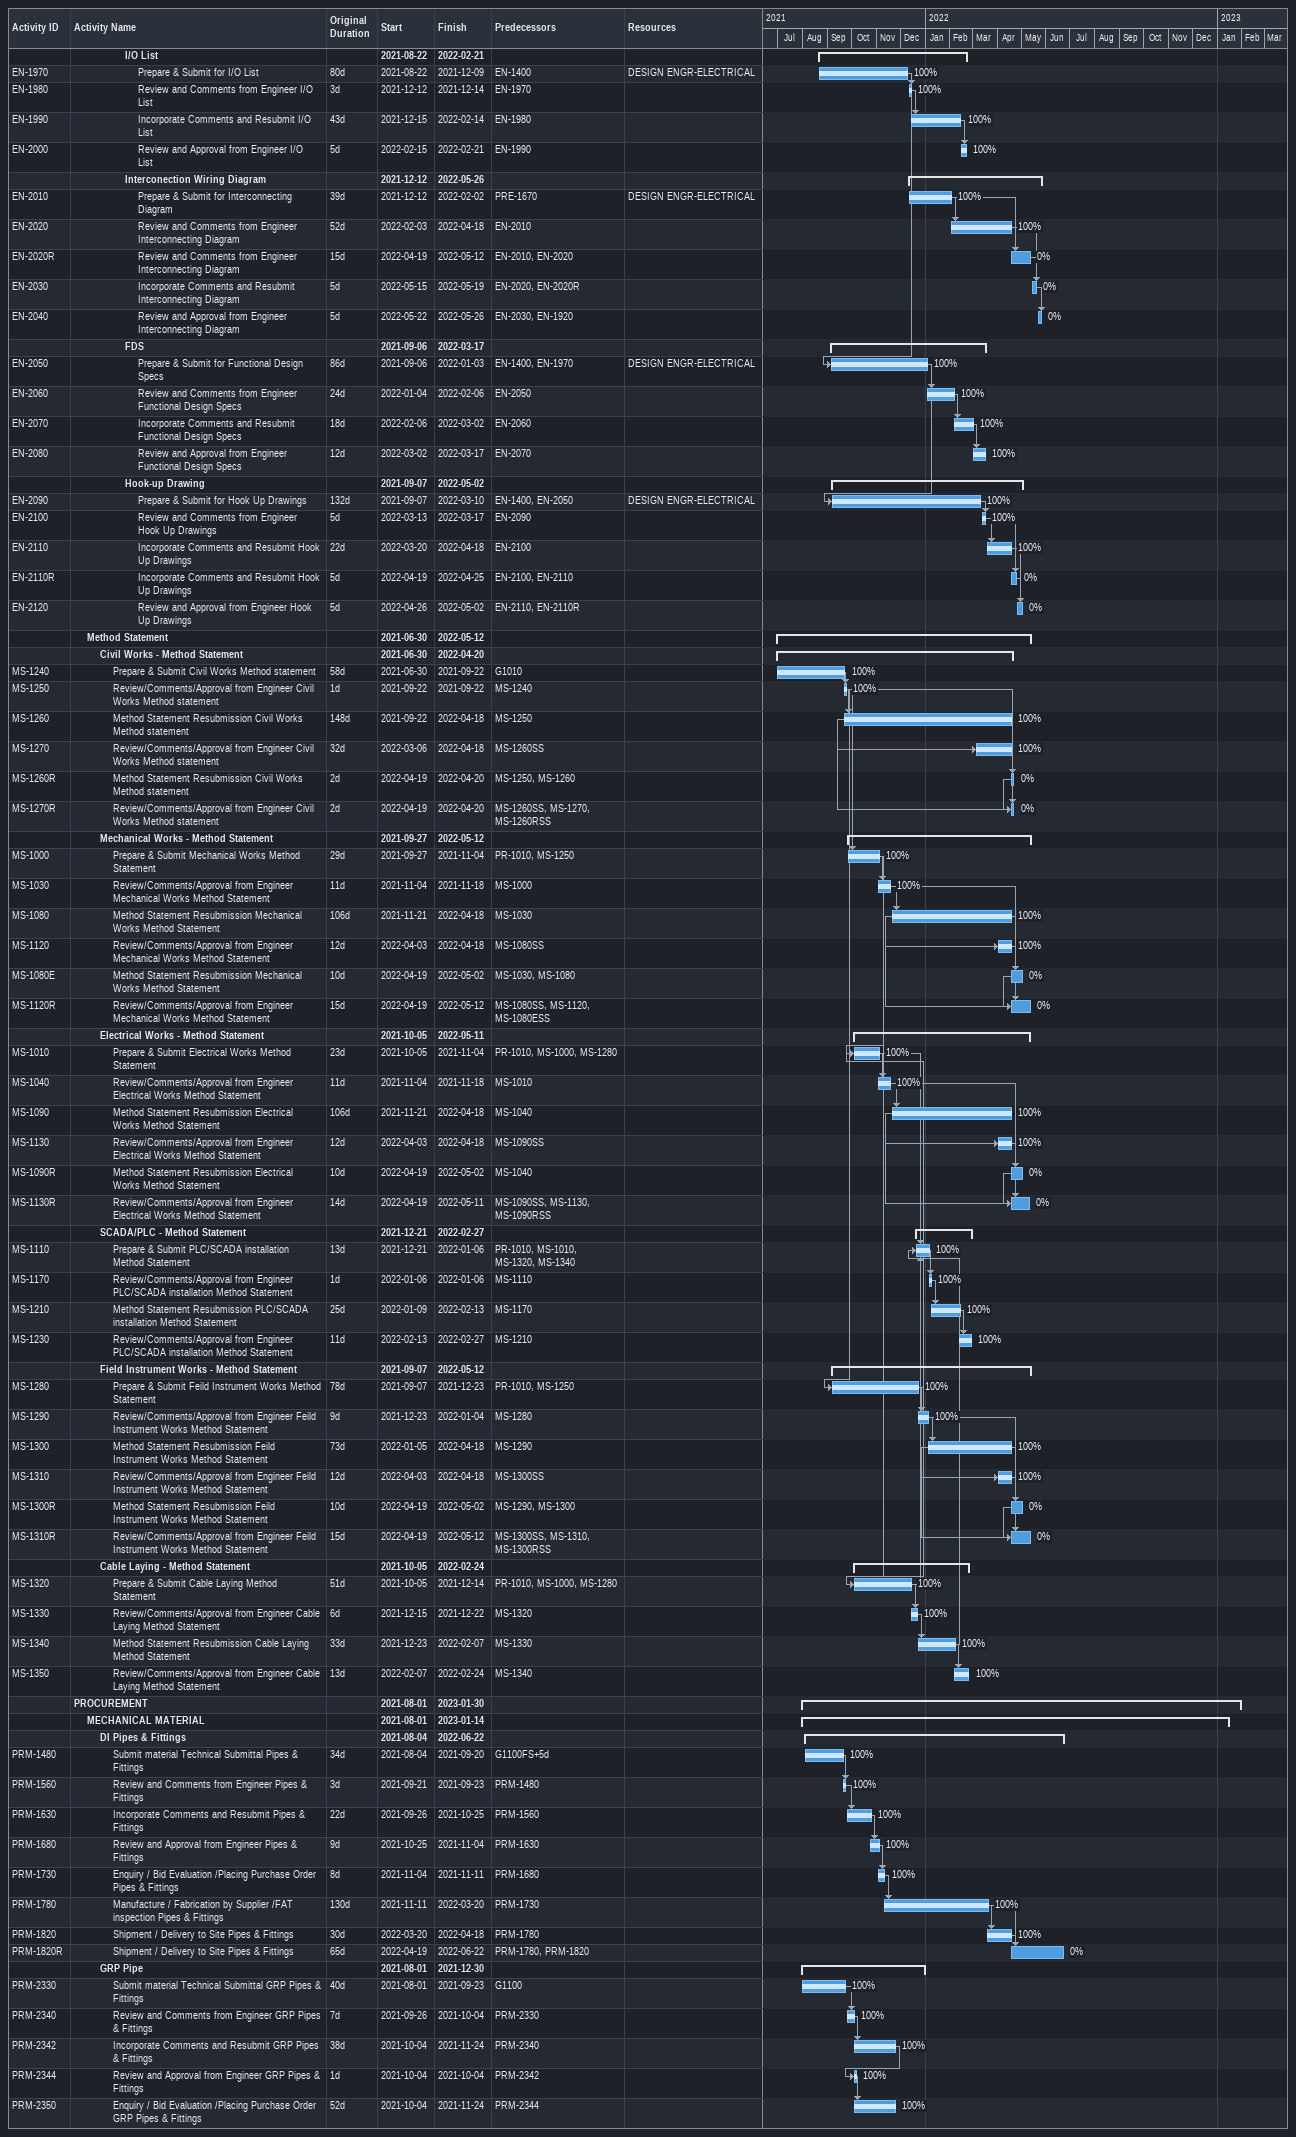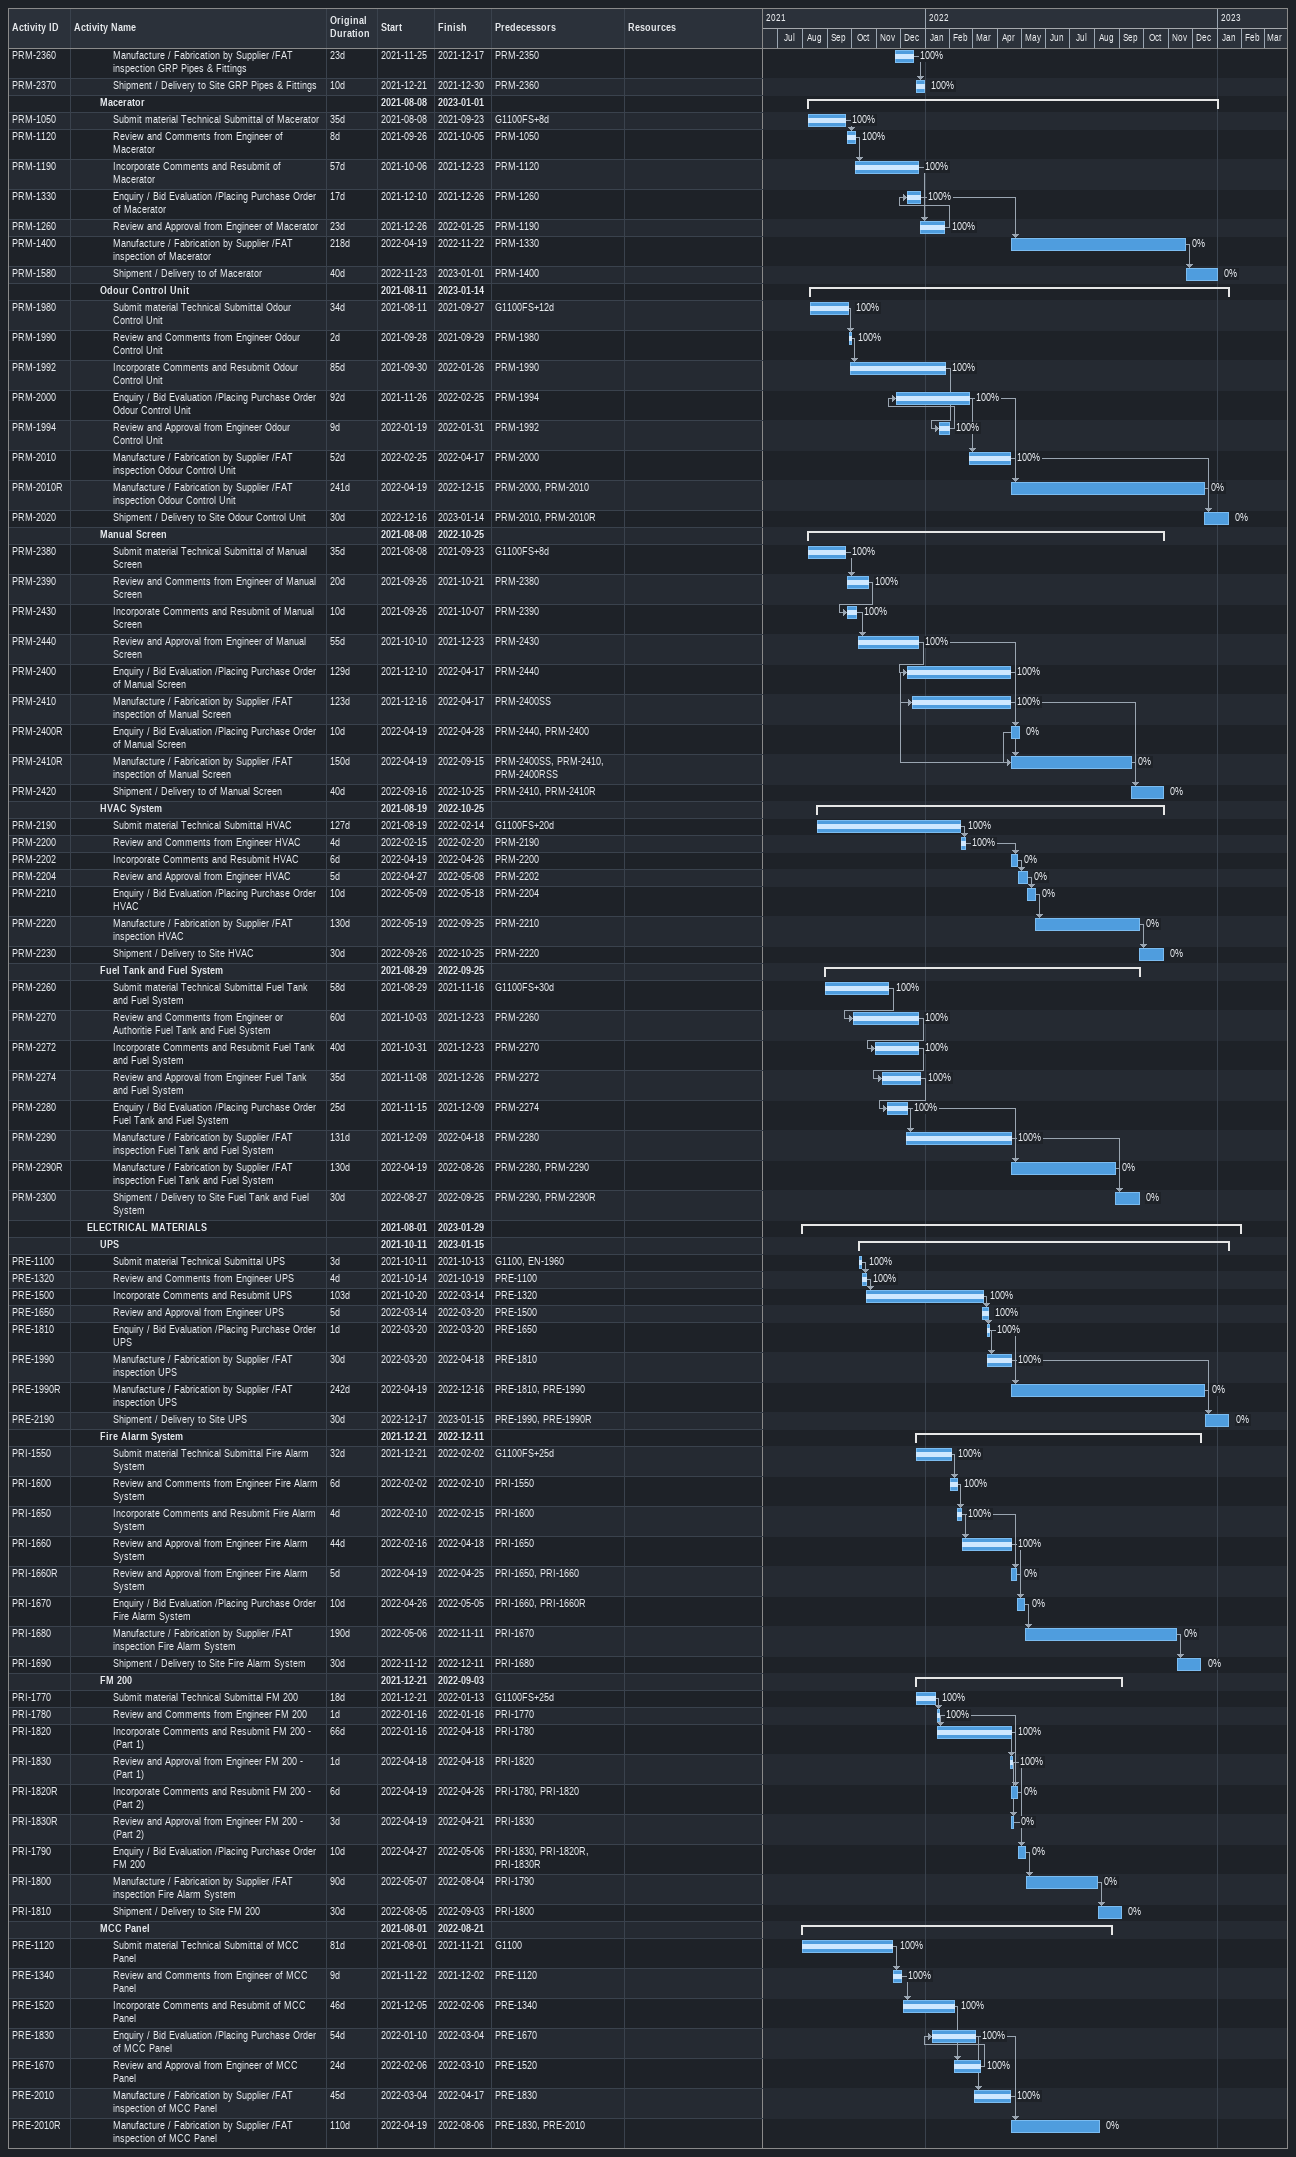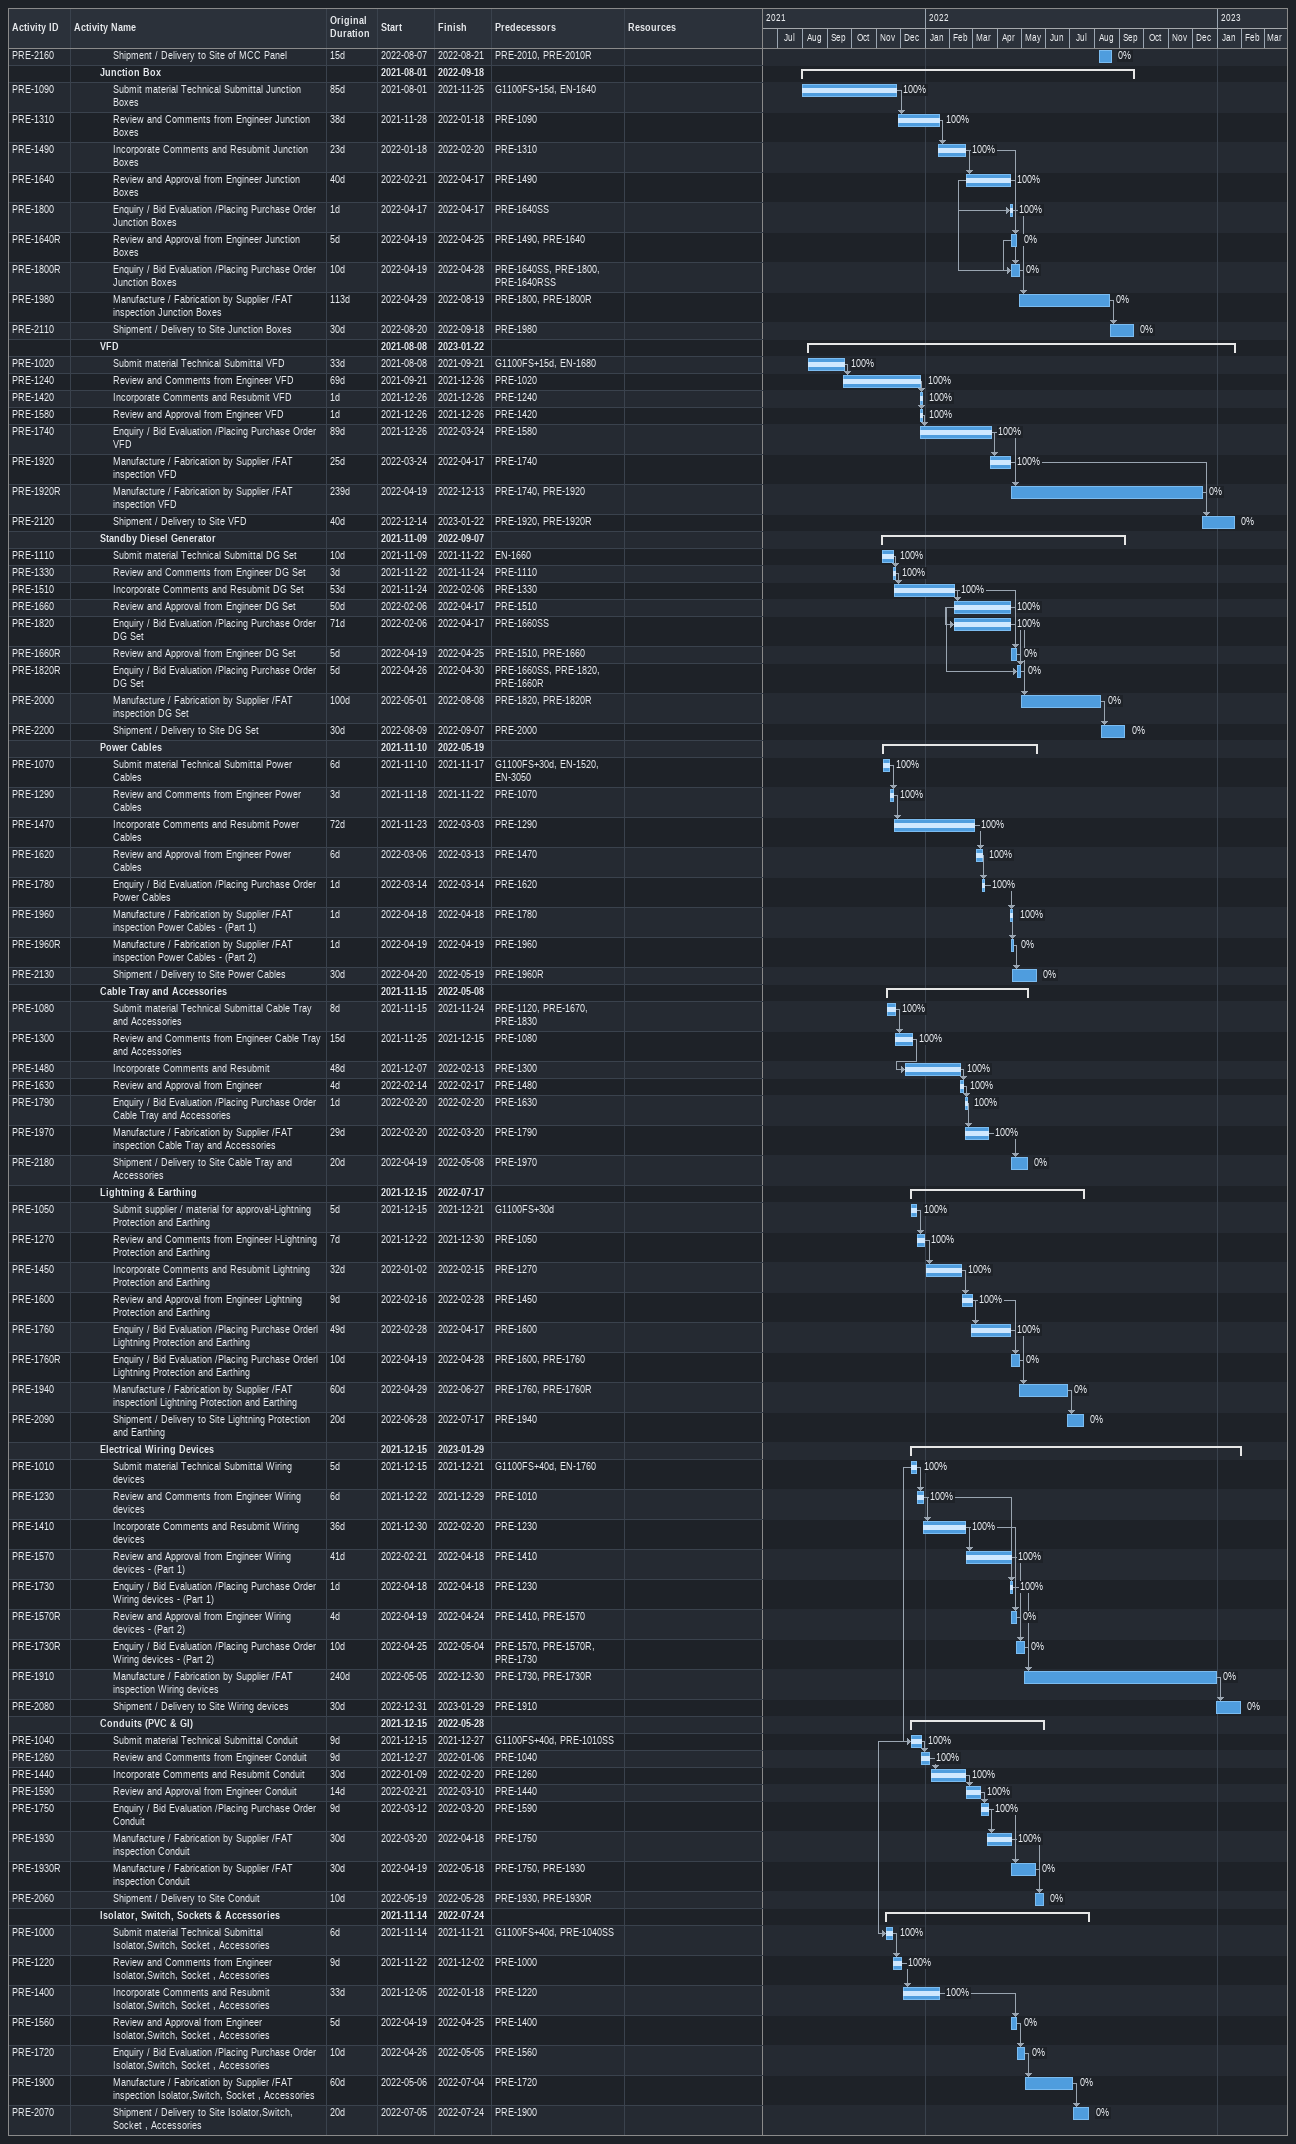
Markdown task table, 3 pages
| ID | Level | Task | Original duration | Start | Finish | Predecessors | Resources | % complete |
|---|---|---|---|---|---|---|---|---|
|  | 5 | **I/O List** |  | 2021-08-22 | 2022-02-21 |  |  |  |
| EN-1970 | 6 | Prepare & Submit for I/O List | 80d | 2021-08-22 | 2021-12-09 | EN-1400 | DESIGN ENGR-ELECTRICAL | 100 |
| EN-1980 | 6 | Review and Comments from Engineer I/O List | 3d | 2021-12-12 | 2021-12-14 | EN-1970 |  | 100 |
| EN-1990 | 6 | Incorporate Comments and Resubmit I/O List | 43d | 2021-12-15 | 2022-02-14 | EN-1980 |  | 100 |
| EN-2000 | 6 | Review and Approval from Engineer I/O List | 5d | 2022-02-15 | 2022-02-21 | EN-1990 |  | 100 |
|  | 5 | **Interconection Wiring Diagram** |  | 2021-12-12 | 2022-05-26 |  |  |  |
| EN-2010 | 6 | Prepare & Submit for Interconnecting Diagram | 39d | 2021-12-12 | 2022-02-02 | PRE-1670 | DESIGN ENGR-ELECTRICAL | 100 |
| EN-2020 | 6 | Review and Comments from Engineer Interconnecting Diagram | 52d | 2022-02-03 | 2022-04-18 | EN-2010 |  | 100 |
| EN-2020R | 6 | Review and Comments from Engineer Interconnecting Diagram | 15d | 2022-04-19 | 2022-05-12 | EN-2010, EN-2020 |  | 0 |
| EN-2030 | 6 | Incorporate Comments and Resubmit Interconnecting Diagram | 5d | 2022-05-15 | 2022-05-19 | EN-2020, EN-2020R |  | 0 |
| EN-2040 | 6 | Review and Approval from Engineer Interconnecting Diagram | 5d | 2022-05-22 | 2022-05-26 | EN-2030, EN-1920 |  | 0 |
|  | 5 | **FDS** |  | 2021-09-06 | 2022-03-17 |  |  |  |
| EN-2050 | 6 | Prepare & Submit for Functional Design Specs | 86d | 2021-09-06 | 2022-01-03 | EN-1400, EN-1970 | DESIGN ENGR-ELECTRICAL | 100 |
| EN-2060 | 6 | Review and Comments from Engineer Functional Design Specs | 24d | 2022-01-04 | 2022-02-06 | EN-2050 |  | 100 |
| EN-2070 | 6 | Incorporate Comments and Resubmit Functional Design Specs | 18d | 2022-02-06 | 2022-03-02 | EN-2060 |  | 100 |
| EN-2080 | 6 | Review and Approval from Engineer Functional Design Specs | 12d | 2022-03-02 | 2022-03-17 | EN-2070 |  | 100 |
|  | 5 | **Hook-up Drawing** |  | 2021-09-07 | 2022-05-02 |  |  |  |
| EN-2090 | 6 | Prepare & Submit for Hook Up Drawings | 132d | 2021-09-07 | 2022-03-10 | EN-1400, EN-2050 | DESIGN ENGR-ELECTRICAL | 100 |
| EN-2100 | 6 | Review and Comments from Engineer Hook Up Drawings | 5d | 2022-03-13 | 2022-03-17 | EN-2090 |  | 100 |
| EN-2110 | 6 | Incorporate Comments and Resubmit Hook Up Drawings | 22d | 2022-03-20 | 2022-04-18 | EN-2100 |  | 100 |
| EN-2110R | 6 | Incorporate Comments and Resubmit Hook Up Drawings | 5d | 2022-04-19 | 2022-04-25 | EN-2100, EN-2110 |  | 0 |
| EN-2120 | 6 | Review and Approval from Engineer Hook Up Drawings | 5d | 2022-04-26 | 2022-05-02 | EN-2110, EN-2110R |  | 0 |
|  | 2 | **Method Statement** |  | 2021-06-30 | 2022-05-12 |  |  |  |
|  | 3 | **Civil Works - Method Statement** |  | 2021-06-30 | 2022-04-20 |  |  |  |
| MS-1240 | 4 | Prepare & Submit Civil Works Method statement | 58d | 2021-06-30 | 2021-09-22 | G1010 |  | 100 |
| MS-1250 | 4 | Review/Comments/Approval from Engineer Civil Works Method statement | 1d | 2021-09-22 | 2021-09-22 | MS-1240 |  | 100 |
| MS-1260 | 4 | Method Statement Resubmission Civil Works Method statement | 148d | 2021-09-22 | 2022-04-18 | MS-1250 |  | 100 |
| MS-1270 | 4 | Review/Comments/Approval from Engineer Civil Works Method statement | 32d | 2022-03-06 | 2022-04-18 | MS-1260SS |  | 100 |
| MS-1260R | 4 | Method Statement Resubmission Civil Works Method statement | 2d | 2022-04-19 | 2022-04-20 | MS-1250, MS-1260 |  | 0 |
| MS-1270R | 4 | Review/Comments/Approval from Engineer Civil Works Method statement | 2d | 2022-04-19 | 2022-04-20 | MS-1260SS, MS-1270, MS-1260RSS |  | 0 |
|  | 3 | **Mechanical Works - Method Statement** |  | 2021-09-27 | 2022-05-12 |  |  |  |
| MS-1000 | 4 | Prepare & Submit Mechanical Works Method Statement | 29d | 2021-09-27 | 2021-11-04 | PR-1010, MS-1250 |  | 100 |
| MS-1030 | 4 | Review/Comments/Approval from Engineer Mechanical Works Method Statement | 11d | 2021-11-04 | 2021-11-18 | MS-1000 |  | 100 |
| MS-1080 | 4 | Method Statement Resubmission Mechanical Works Method Statement | 106d | 2021-11-21 | 2022-04-18 | MS-1030 |  | 100 |
| MS-1120 | 4 | Review/Comments/Approval from Engineer Mechanical Works Method Statement | 12d | 2022-04-03 | 2022-04-18 | MS-1080SS |  | 100 |
| MS-1080E | 4 | Method Statement Resubmission Mechanical Works Method Statement | 10d | 2022-04-19 | 2022-05-02 | MS-1030, MS-1080 |  | 0 |
| MS-1120R | 4 | Review/Comments/Approval from Engineer Mechanical Works Method Statement | 15d | 2022-04-19 | 2022-05-12 | MS-1080SS, MS-1120, MS-1080ESS |  | 0 |
|  | 3 | **Electrical Works - Method Statement** |  | 2021-10-05 | 2022-05-11 |  |  |  |
| MS-1010 | 4 | Prepare & Submit Electrical Works Method Statement | 23d | 2021-10-05 | 2021-11-04 | PR-1010, MS-1000, MS-1280 |  | 100 |
| MS-1040 | 4 | Review/Comments/Approval from Engineer Electrical Works Method Statement | 11d | 2021-11-04 | 2021-11-18 | MS-1010 |  | 100 |
| MS-1090 | 4 | Method Statement Resubmission Electrical Works Method Statement | 106d | 2021-11-21 | 2022-04-18 | MS-1040 |  | 100 |
| MS-1130 | 4 | Review/Comments/Approval from Engineer Electrical Works Method Statement | 12d | 2022-04-03 | 2022-04-18 | MS-1090SS |  | 100 |
| MS-1090R | 4 | Method Statement Resubmission Electrical Works Method Statement | 10d | 2022-04-19 | 2022-05-02 | MS-1040 |  | 0 |
| MS-1130R | 4 | Review/Comments/Approval from Engineer Electrical Works Method Statement | 14d | 2022-04-19 | 2022-05-11 | MS-1090SS, MS-1130, MS-1090RSS |  | 0 |
|  | 3 | **SCADA/PLC - Method Statement** |  | 2021-12-21 | 2022-02-27 |  |  |  |
| MS-1110 | 4 | Prepare & Submit PLC/SCADA installation Method Statement | 13d | 2021-12-21 | 2022-01-06 | PR-1010, MS-1010, MS-1320, MS-1340 |  | 100 |
| MS-1170 | 4 | Review/Comments/Approval from Engineer PLC/SCADA installation Method Statement | 1d | 2022-01-06 | 2022-01-06 | MS-1110 |  | 100 |
| MS-1210 | 4 | Method Statement Resubmission PLC/SCADA installation Method Statement | 25d | 2022-01-09 | 2022-02-13 | MS-1170 |  | 100 |
| MS-1230 | 4 | Review/Comments/Approval from Engineer PLC/SCADA installation Method Statement | 11d | 2022-02-13 | 2022-02-27 | MS-1210 |  | 100 |
|  | 3 | **Field Instrument Works - Method Statement** |  | 2021-09-07 | 2022-05-12 |  |  |  |
| MS-1280 | 4 | Prepare & Submit Feild Instrument Works Method Statement | 78d | 2021-09-07 | 2021-12-23 | PR-1010, MS-1250 |  | 100 |
| MS-1290 | 4 | Review/Comments/Approval from Engineer Feild Instrument Works Method Statement | 9d | 2021-12-23 | 2022-01-04 | MS-1280 |  | 100 |
| MS-1300 | 4 | Method Statement Resubmission Feild Instrument Works Method Statement | 73d | 2022-01-05 | 2022-04-18 | MS-1290 |  | 100 |
| MS-1310 | 4 | Review/Comments/Approval from Engineer Feild Instrument Works Method Statement | 12d | 2022-04-03 | 2022-04-18 | MS-1300SS |  | 100 |
| MS-1300R | 4 | Method Statement Resubmission Feild Instrument Works Method Statement | 10d | 2022-04-19 | 2022-05-02 | MS-1290, MS-1300 |  | 0 |
| MS-1310R | 4 | Review/Comments/Approval from Engineer Feild Instrument Works Method Statement | 15d | 2022-04-19 | 2022-05-12 | MS-1300SS, MS-1310, MS-1300RSS |  | 0 |
|  | 3 | **Cable Laying - Method Statement** |  | 2021-10-05 | 2022-02-24 |  |  |  |
| MS-1320 | 4 | Prepare & Submit Cable Laying Method Statement | 51d | 2021-10-05 | 2021-12-14 | PR-1010, MS-1000, MS-1280 |  | 100 |
| MS-1330 | 4 | Review/Comments/Approval from Engineer Cable Laying Method Statement | 6d | 2021-12-15 | 2021-12-22 | MS-1320 |  | 100 |
| MS-1340 | 4 | Method Statement Resubmission Cable Laying Method Statement | 33d | 2021-12-23 | 2022-02-07 | MS-1330 |  | 100 |
| MS-1350 | 4 | Review/Comments/Approval from Engineer Cable Laying Method Statement | 13d | 2022-02-07 | 2022-02-24 | MS-1340 |  | 100 |
|  | 1 | **PROCUREMENT** |  | 2021-08-01 | 2023-01-30 |  |  |  |
|  | 2 | **MECHANICAL MATERIAL** |  | 2021-08-01 | 2023-01-14 |  |  |  |
|  | 3 | **DI Pipes & Fittings** |  | 2021-08-04 | 2022-06-22 |  |  |  |
| PRM-1480 | 4 | Submit material Technical Submittal Pipes & Fittings | 34d | 2021-08-04 | 2021-09-20 | G1100FS+5d |  | 100 |
| PRM-1560 | 4 | Review and Comments from Engineer Pipes & Fittings | 3d | 2021-09-21 | 2021-09-23 | PRM-1480 |  | 100 |
| PRM-1630 | 4 | Incorporate Comments and Resubmit Pipes & Fittings | 22d | 2021-09-26 | 2021-10-25 | PRM-1560 |  | 100 |
| PRM-1680 | 4 | Review and Approval from Engineer Pipes & Fittings | 9d | 2021-10-25 | 2021-11-04 | PRM-1630 |  | 100 |
| PRM-1730 | 4 | Enquiry / Bid Evaluation /Placing Purchase Order Pipes & Fittings | 8d | 2021-11-04 | 2021-11-11 | PRM-1680 |  | 100 |
| PRM-1780 | 4 | Manufacture / Fabrication by Supplier /FAT inspection Pipes & Fittings | 130d | 2021-11-11 | 2022-03-20 | PRM-1730 |  | 100 |
| PRM-1820 | 4 | Shipment / Delivery to Site Pipes & Fittings | 30d | 2022-03-20 | 2022-04-18 | PRM-1780 |  | 100 |
| PRM-1820R | 4 | Shipment / Delivery to Site Pipes & Fittings | 65d | 2022-04-19 | 2022-06-22 | PRM-1780, PRM-1820 |  | 0 |
|  | 3 | **GRP Pipe** |  | 2021-08-01 | 2021-12-30 |  |  |  |
| PRM-2330 | 4 | Submit material Technical Submittal GRP Pipes & Fittings | 40d | 2021-08-01 | 2021-09-23 | G1100 |  | 100 |
| PRM-2340 | 4 | Review and Comments from Engineer GRP Pipes & Fittings | 7d | 2021-09-26 | 2021-10-04 | PRM-2330 |  | 100 |
| PRM-2342 | 4 | Incorporate Comments and Resubmit GRP Pipes & Fittings | 38d | 2021-10-04 | 2021-11-24 | PRM-2340 |  | 100 |
| PRM-2344 | 4 | Review and Approval from Engineer GRP Pipes & Fittings | 1d | 2021-10-04 | 2021-10-04 | PRM-2342 |  | 100 |
| PRM-2350 | 4 | Enquiry / Bid Evaluation /Placing Purchase Order GRP Pipes & Fittings | 52d | 2021-10-04 | 2021-11-24 | PRM-2344 |  | 100 |
| PRM-2360 | 4 | Manufacture / Fabrication by Supplier /FAT inspection GRP Pipes & Fittings | 23d | 2021-11-25 | 2021-12-17 | PRM-2350 |  | 100 |
| PRM-2370 | 4 | Shipment / Delivery to Site GRP Pipes & Fittings | 10d | 2021-12-21 | 2021-12-30 | PRM-2360 |  | 100 |
|  | 3 | **Macerator** |  | 2021-08-08 | 2023-01-01 |  |  |  |
| PRM-1050 | 4 | Submit material Technical Submittal of Macerator | 35d | 2021-08-08 | 2021-09-23 | G1100FS+8d |  | 100 |
| PRM-1120 | 4 | Review and Comments from Engineer of Macerator | 8d | 2021-09-26 | 2021-10-05 | PRM-1050 |  | 100 |
| PRM-1190 | 4 | Incorporate Comments and Resubmit of Macerator | 57d | 2021-10-06 | 2021-12-23 | PRM-1120 |  | 100 |
| PRM-1330 | 4 | Enquiry / Bid Evaluation /Placing Purchase Order of Macerator | 17d | 2021-12-10 | 2021-12-26 | PRM-1260 |  | 100 |
| PRM-1260 | 4 | Review and Approval from Engineer of Macerator | 23d | 2021-12-26 | 2022-01-25 | PRM-1190 |  | 100 |
| PRM-1400 | 4 | Manufacture / Fabrication by Supplier /FAT inspection of Macerator | 218d | 2022-04-19 | 2022-11-22 | PRM-1330 |  | 0 |
| PRM-1580 | 4 | Shipment / Delivery to of Macerator | 40d | 2022-11-23 | 2023-01-01 | PRM-1400 |  | 0 |
|  | 3 | **Odour Control Unit** |  | 2021-08-11 | 2023-01-14 |  |  |  |
| PRM-1980 | 4 | Submit material Technical Submittal Odour Control Unit | 34d | 2021-08-11 | 2021-09-27 | G1100FS+12d |  | 100 |
| PRM-1990 | 4 | Review and Comments from Engineer Odour Control Unit | 2d | 2021-09-28 | 2021-09-29 | PRM-1980 |  | 100 |
| PRM-1992 | 4 | Incorporate Comments and Resubmit Odour Control Unit | 85d | 2021-09-30 | 2022-01-26 | PRM-1990 |  | 100 |
| PRM-2000 | 4 | Enquiry / Bid Evaluation /Placing Purchase Order Odour Control Unit | 92d | 2021-11-26 | 2022-02-25 | PRM-1994 |  | 100 |
| PRM-1994 | 4 | Review and Approval from Engineer Odour Control Unit | 9d | 2022-01-19 | 2022-01-31 | PRM-1992 |  | 100 |
| PRM-2010 | 4 | Manufacture / Fabrication by Supplier /FAT inspection Odour Control Unit | 52d | 2022-02-25 | 2022-04-17 | PRM-2000 |  | 100 |
| PRM-2010R | 4 | Manufacture / Fabrication by Supplier /FAT inspection Odour Control Unit | 241d | 2022-04-19 | 2022-12-15 | PRM-2000, PRM-2010 |  | 0 |
| PRM-2020 | 4 | Shipment / Delivery to Site Odour Control Unit | 30d | 2022-12-16 | 2023-01-14 | PRM-2010, PRM-2010R |  | 0 |
|  | 3 | **Manual Screen** |  | 2021-08-08 | 2022-10-25 |  |  |  |
| PRM-2380 | 4 | Submit material Technical Submittal of Manual Screen | 35d | 2021-08-08 | 2021-09-23 | G1100FS+8d |  | 100 |
| PRM-2390 | 4 | Review and Comments from Engineer of Manual Screen | 20d | 2021-09-26 | 2021-10-21 | PRM-2380 |  | 100 |
| PRM-2430 | 4 | Incorporate Comments and Resubmit of Manual Screen | 10d | 2021-09-26 | 2021-10-07 | PRM-2390 |  | 100 |
| PRM-2440 | 4 | Review and Approval from Engineer of Manual Screen | 55d | 2021-10-10 | 2021-12-23 | PRM-2430 |  | 100 |
| PRM-2400 | 4 | Enquiry / Bid Evaluation /Placing Purchase Order of Manual Screen | 129d | 2021-12-10 | 2022-04-17 | PRM-2440 |  | 100 |
| PRM-2410 | 4 | Manufacture / Fabrication by Supplier /FAT inspection of Manual Screen | 123d | 2021-12-16 | 2022-04-17 | PRM-2400SS |  | 100 |
| PRM-2400R | 4 | Enquiry / Bid Evaluation /Placing Purchase Order of Manual Screen | 10d | 2022-04-19 | 2022-04-28 | PRM-2440, PRM-2400 |  | 0 |
| PRM-2410R | 4 | Manufacture / Fabrication by Supplier /FAT inspection of Manual Screen | 150d | 2022-04-19 | 2022-09-15 | PRM-2400SS, PRM-2410, PRM-2400RSS |  | 0 |
| PRM-2420 | 4 | Shipment / Delivery to of Manual Screen | 40d | 2022-09-16 | 2022-10-25 | PRM-2410, PRM-2410R |  | 0 |
|  | 3 | **HVAC System** |  | 2021-08-19 | 2022-10-25 |  |  |  |
| PRM-2190 | 4 | Submit material Technical Submittal HVAC | 127d | 2021-08-19 | 2022-02-14 | G1100FS+20d |  | 100 |
| PRM-2200 | 4 | Review and Comments from Engineer HVAC | 4d | 2022-02-15 | 2022-02-20 | PRM-2190 |  | 100 |
| PRM-2202 | 4 | Incorporate Comments and Resubmit HVAC | 6d | 2022-04-19 | 2022-04-26 | PRM-2200 |  | 0 |
| PRM-2204 | 4 | Review and Approval from Engineer HVAC | 5d | 2022-04-27 | 2022-05-08 | PRM-2202 |  | 0 |
| PRM-2210 | 4 | Enquiry / Bid Evaluation /Placing Purchase Order HVAC | 10d | 2022-05-09 | 2022-05-18 | PRM-2204 |  | 0 |
| PRM-2220 | 4 | Manufacture / Fabrication by Supplier /FAT inspection HVAC | 130d | 2022-05-19 | 2022-09-25 | PRM-2210 |  | 0 |
| PRM-2230 | 4 | Shipment / Delivery to Site HVAC | 30d | 2022-09-26 | 2022-10-25 | PRM-2220 |  | 0 |
|  | 3 | **Fuel Tank and Fuel System** |  | 2021-08-29 | 2022-09-25 |  |  |  |
| PRM-2260 | 4 | Submit material Technical Submittal Fuel Tank and Fuel System | 58d | 2021-08-29 | 2021-11-16 | G1100FS+30d |  | 100 |
| PRM-2270 | 4 | Review and Comments from Engineer or Authoritie Fuel Tank and Fuel System | 60d | 2021-10-03 | 2021-12-23 | PRM-2260 |  | 100 |
| PRM-2272 | 4 | Incorporate Comments and Resubmit Fuel Tank and Fuel System | 40d | 2021-10-31 | 2021-12-23 | PRM-2270 |  | 100 |
| PRM-2274 | 4 | Review and Approval from Engineer Fuel Tank and Fuel System | 35d | 2021-11-08 | 2021-12-26 | PRM-2272 |  | 100 |
| PRM-2280 | 4 | Enquiry / Bid Evaluation /Placing Purchase Order Fuel Tank and Fuel System | 25d | 2021-11-15 | 2021-12-09 | PRM-2274 |  | 100 |
| PRM-2290 | 4 | Manufacture / Fabrication by Supplier /FAT inspection Fuel Tank and Fuel System | 131d | 2021-12-09 | 2022-04-18 | PRM-2280 |  | 100 |
| PRM-2290R | 4 | Manufacture / Fabrication by Supplier /FAT inspection Fuel Tank and Fuel System | 130d | 2022-04-19 | 2022-08-26 | PRM-2280, PRM-2290 |  | 0 |
| PRM-2300 | 4 | Shipment / Delivery to Site Fuel Tank and Fuel System | 30d | 2022-08-27 | 2022-09-25 | PRM-2290, PRM-2290R |  | 0 |
|  | 2 | **ELECTRICAL MATERIALS** |  | 2021-08-01 | 2023-01-29 |  |  |  |
|  | 3 | **UPS** |  | 2021-10-11 | 2023-01-15 |  |  |  |
| PRE-1100 | 4 | Submit material Technical Submittal UPS | 3d | 2021-10-11 | 2021-10-13 | G1100, EN-1960 |  | 100 |
| PRE-1320 | 4 | Review and Comments from Engineer UPS | 4d | 2021-10-14 | 2021-10-19 | PRE-1100 |  | 100 |
| PRE-1500 | 4 | Incorporate Comments and Resubmit UPS | 103d | 2021-10-20 | 2022-03-14 | PRE-1320 |  | 100 |
| PRE-1650 | 4 | Review and Approval from Engineer UPS | 5d | 2022-03-14 | 2022-03-20 | PRE-1500 |  | 100 |
| PRE-1810 | 4 | Enquiry / Bid Evaluation /Placing Purchase Order UPS | 1d | 2022-03-20 | 2022-03-20 | PRE-1650 |  | 100 |
| PRE-1990 | 4 | Manufacture / Fabrication by Supplier /FAT inspection UPS | 30d | 2022-03-20 | 2022-04-18 | PRE-1810 |  | 100 |
| PRE-1990R | 4 | Manufacture / Fabrication by Supplier /FAT inspection UPS | 242d | 2022-04-19 | 2022-12-16 | PRE-1810, PRE-1990 |  | 0 |
| PRE-2190 | 4 | Shipment / Delivery to Site UPS | 30d | 2022-12-17 | 2023-01-15 | PRE-1990, PRE-1990R |  | 0 |
|  | 3 | **Fire Alarm System** |  | 2021-12-21 | 2022-12-11 |  |  |  |
| PRI-1550 | 4 | Submit material Technical Submittal Fire Alarm System | 32d | 2021-12-21 | 2022-02-02 | G1100FS+25d |  | 100 |
| PRI-1600 | 4 | Review and Comments from Engineer Fire Alarm System | 6d | 2022-02-02 | 2022-02-10 | PRI-1550 |  | 100 |
| PRI-1650 | 4 | Incorporate Comments and Resubmit Fire Alarm System | 4d | 2022-02-10 | 2022-02-15 | PRI-1600 |  | 100 |
| PRI-1660 | 4 | Review and Approval from Engineer Fire Alarm System | 44d | 2022-02-16 | 2022-04-18 | PRI-1650 |  | 100 |
| PRI-1660R | 4 | Review and Approval from Engineer Fire Alarm System | 5d | 2022-04-19 | 2022-04-25 | PRI-1650, PRI-1660 |  | 0 |
| PRI-1670 | 4 | Enquiry / Bid Evaluation /Placing Purchase Order Fire Alarm System | 10d | 2022-04-26 | 2022-05-05 | PRI-1660, PRI-1660R |  | 0 |
| PRI-1680 | 4 | Manufacture / Fabrication by Supplier /FAT inspection Fire Alarm System | 190d | 2022-05-06 | 2022-11-11 | PRI-1670 |  | 0 |
| PRI-1690 | 4 | Shipment / Delivery to Site Fire Alarm System | 30d | 2022-11-12 | 2022-12-11 | PRI-1680 |  | 0 |
|  | 3 | **FM 200** |  | 2021-12-21 | 2022-09-03 |  |  |  |
| PRI-1770 | 4 | Submit material Technical Submittal FM 200 | 18d | 2021-12-21 | 2022-01-13 | G1100FS+25d |  | 100 |
| PRI-1780 | 4 | Review and Comments from Engineer FM 200 | 1d | 2022-01-16 | 2022-01-16 | PRI-1770 |  | 100 |
| PRI-1820 | 4 | Incorporate Comments and Resubmit FM 200 - (Part 1) | 66d | 2022-01-16 | 2022-04-18 | PRI-1780 |  | 100 |
| PRI-1830 | 4 | Review and Approval from Engineer FM 200 - (Part 1) | 1d | 2022-04-18 | 2022-04-18 | PRI-1820 |  | 100 |
| PRI-1820R | 4 | Incorporate Comments and Resubmit FM 200 - (Part 2) | 6d | 2022-04-19 | 2022-04-26 | PRI-1780, PRI-1820 |  | 0 |
| PRI-1830R | 4 | Review and Approval from Engineer FM 200 - (Part 2) | 3d | 2022-04-19 | 2022-04-21 | PRI-1830 |  | 0 |
| PRI-1790 | 4 | Enquiry / Bid Evaluation /Placing Purchase Order FM 200 | 10d | 2022-04-27 | 2022-05-06 | PRI-1830, PRI-1820R, PRI-1830R |  | 0 |
| PRI-1800 | 4 | Manufacture / Fabrication by Supplier /FAT inspection Fire Alarm System | 90d | 2022-05-07 | 2022-08-04 | PRI-1790 |  | 0 |
| PRI-1810 | 4 | Shipment / Delivery to Site FM 200 | 30d | 2022-08-05 | 2022-09-03 | PRI-1800 |  | 0 |
|  | 3 | **MCC Panel** |  | 2021-08-01 | 2022-08-21 |  |  |  |
| PRE-1120 | 4 | Submit material Technical Submittal of MCC Panel | 81d | 2021-08-01 | 2021-11-21 | G1100 |  | 100 |
| PRE-1340 | 4 | Review and Comments from Engineer of MCC Panel | 9d | 2021-11-22 | 2021-12-02 | PRE-1120 |  | 100 |
| PRE-1520 | 4 | Incorporate Comments and Resubmit of MCC Panel | 46d | 2021-12-05 | 2022-02-06 | PRE-1340 |  | 100 |
| PRE-1830 | 4 | Enquiry / Bid Evaluation /Placing Purchase Order of MCC Panel | 54d | 2022-01-10 | 2022-03-04 | PRE-1670 |  | 100 |
| PRE-1670 | 4 | Review and Approval from Engineer of MCC Panel | 24d | 2022-02-06 | 2022-03-10 | PRE-1520 |  | 100 |
| PRE-2010 | 4 | Manufacture / Fabrication by Supplier /FAT inspection of MCC Panel | 45d | 2022-03-04 | 2022-04-17 | PRE-1830 |  | 100 |
| PRE-2010R | 4 | Manufacture / Fabrication by Supplier /FAT inspection of MCC Panel | 110d | 2022-04-19 | 2022-08-06 | PRE-1830, PRE-2010 |  | 0 |
| PRE-2160 | 4 | Shipment / Delivery to Site of MCC Panel | 15d | 2022-08-07 | 2022-08-21 | PRE-2010, PRE-2010R |  | 0 |
|  | 3 | **Junction Box** |  | 2021-08-01 | 2022-09-18 |  |  |  |
| PRE-1090 | 4 | Submit material Technical Submittal Junction Boxes | 85d | 2021-08-01 | 2021-11-25 | G1100FS+15d, EN-1640 |  | 100 |
| PRE-1310 | 4 | Review and Comments from Engineer Junction Boxes | 38d | 2021-11-28 | 2022-01-18 | PRE-1090 |  | 100 |
| PRE-1490 | 4 | Incorporate Comments and Resubmit Junction Boxes | 23d | 2022-01-18 | 2022-02-20 | PRE-1310 |  | 100 |
| PRE-1640 | 4 | Review and Approval from Engineer Junction Boxes | 40d | 2022-02-21 | 2022-04-17 | PRE-1490 |  | 100 |
| PRE-1800 | 4 | Enquiry / Bid Evaluation /Placing Purchase Order Junction Boxes | 1d | 2022-04-17 | 2022-04-17 | PRE-1640SS |  | 100 |
| PRE-1640R | 4 | Review and Approval from Engineer Junction Boxes | 5d | 2022-04-19 | 2022-04-25 | PRE-1490, PRE-1640 |  | 0 |
| PRE-1800R | 4 | Enquiry / Bid Evaluation /Placing Purchase Order Junction Boxes | 10d | 2022-04-19 | 2022-04-28 | PRE-1640SS, PRE-1800, PRE-1640RSS |  | 0 |
| PRE-1980 | 4 | Manufacture / Fabrication by Supplier /FAT inspection Junction Boxes | 113d | 2022-04-29 | 2022-08-19 | PRE-1800, PRE-1800R |  | 0 |
| PRE-2110 | 4 | Shipment / Delivery to Site Junction Boxes | 30d | 2022-08-20 | 2022-09-18 | PRE-1980 |  | 0 |
|  | 3 | **VFD** |  | 2021-08-08 | 2023-01-22 |  |  |  |
| PRE-1020 | 4 | Submit material Technical Submittal VFD | 33d | 2021-08-08 | 2021-09-21 | G1100FS+15d, EN-1680 |  | 100 |
| PRE-1240 | 4 | Review and Comments from Engineer VFD | 69d | 2021-09-21 | 2021-12-26 | PRE-1020 |  | 100 |
| PRE-1420 | 4 | Incorporate Comments and Resubmit VFD | 1d | 2021-12-26 | 2021-12-26 | PRE-1240 |  | 100 |
| PRE-1580 | 4 | Review and Approval from Engineer VFD | 1d | 2021-12-26 | 2021-12-26 | PRE-1420 |  | 100 |
| PRE-1740 | 4 | Enquiry / Bid Evaluation /Placing Purchase Order VFD | 89d | 2021-12-26 | 2022-03-24 | PRE-1580 |  | 100 |
| PRE-1920 | 4 | Manufacture / Fabrication by Supplier /FAT inspection VFD | 25d | 2022-03-24 | 2022-04-17 | PRE-1740 |  | 100 |
| PRE-1920R | 4 | Manufacture / Fabrication by Supplier /FAT inspection VFD | 239d | 2022-04-19 | 2022-12-13 | PRE-1740, PRE-1920 |  | 0 |
| PRE-2120 | 4 | Shipment / Delivery to Site VFD | 40d | 2022-12-14 | 2023-01-22 | PRE-1920, PRE-1920R |  | 0 |
|  | 3 | **Standby Diesel Generator** |  | 2021-11-09 | 2022-09-07 |  |  |  |
| PRE-1110 | 4 | Submit material Technical Submittal DG Set | 10d | 2021-11-09 | 2021-11-22 | EN-1660 |  | 100 |
| PRE-1330 | 4 | Review and Comments from Engineer DG Set | 3d | 2021-11-22 | 2021-11-24 | PRE-1110 |  | 100 |
| PRE-1510 | 4 | Incorporate Comments and Resubmit DG Set | 53d | 2021-11-24 | 2022-02-06 | PRE-1330 |  | 100 |
| PRE-1660 | 4 | Review and Approval from Engineer DG Set | 50d | 2022-02-06 | 2022-04-17 | PRE-1510 |  | 100 |
| PRE-1820 | 4 | Enquiry / Bid Evaluation /Placing Purchase Order DG Set | 71d | 2022-02-06 | 2022-04-17 | PRE-1660SS |  | 100 |
| PRE-1660R | 4 | Review and Approval from Engineer DG Set | 5d | 2022-04-19 | 2022-04-25 | PRE-1510, PRE-1660 |  | 0 |
| PRE-1820R | 4 | Enquiry / Bid Evaluation /Placing Purchase Order DG Set | 5d | 2022-04-26 | 2022-04-30 | PRE-1660SS, PRE-1820, PRE-1660R |  | 0 |
| PRE-2000 | 4 | Manufacture / Fabrication by Supplier /FAT inspection DG Set | 100d | 2022-05-01 | 2022-08-08 | PRE-1820, PRE-1820R |  | 0 |
| PRE-2200 | 4 | Shipment / Delivery to Site DG Set | 30d | 2022-08-09 | 2022-09-07 | PRE-2000 |  | 0 |
|  | 3 | **Power Cables** |  | 2021-11-10 | 2022-05-19 |  |  |  |
| PRE-1070 | 4 | Submit material Technical Submittal Power Cables | 6d | 2021-11-10 | 2021-11-17 | G1100FS+30d, EN-1520, EN-3050 |  | 100 |
| PRE-1290 | 4 | Review and Comments from Engineer Power Cables | 3d | 2021-11-18 | 2021-11-22 | PRE-1070 |  | 100 |
| PRE-1470 | 4 | Incorporate Comments and Resubmit Power Cables | 72d | 2021-11-23 | 2022-03-03 | PRE-1290 |  | 100 |
| PRE-1620 | 4 | Review and Approval from Engineer Power Cables | 6d | 2022-03-06 | 2022-03-13 | PRE-1470 |  | 100 |
| PRE-1780 | 4 | Enquiry / Bid Evaluation /Placing Purchase Order Power Cables | 1d | 2022-03-14 | 2022-03-14 | PRE-1620 |  | 100 |
| PRE-1960 | 4 | Manufacture / Fabrication by Supplier /FAT inspection Power Cables - (Part 1) | 1d | 2022-04-18 | 2022-04-18 | PRE-1780 |  | 100 |
| PRE-1960R | 4 | Manufacture / Fabrication by Supplier /FAT inspection Power Cables - (Part 2) | 1d | 2022-04-19 | 2022-04-19 | PRE-1960 |  | 0 |
| PRE-2130 | 4 | Shipment / Delivery to Site Power Cables | 30d | 2022-04-20 | 2022-05-19 | PRE-1960R |  | 0 |
|  | 3 | **Cable Tray and Accessories** |  | 2021-11-15 | 2022-05-08 |  |  |  |
| PRE-1080 | 4 | Submit material Technical Submittal Cable Tray and Accessories | 8d | 2021-11-15 | 2021-11-24 | PRE-1120, PRE-1670, PRE-1830 |  | 100 |
| PRE-1300 | 4 | Review and Comments from Engineer Cable Tray and Accessories | 15d | 2021-11-25 | 2021-12-15 | PRE-1080 |  | 100 |
| PRE-1480 | 4 | Incorporate Comments and Resubmit | 48d | 2021-12-07 | 2022-02-13 | PRE-1300 |  | 100 |
| PRE-1630 | 4 | Review and Approval from Engineer | 4d | 2022-02-14 | 2022-02-17 | PRE-1480 |  | 100 |
| PRE-1790 | 4 | Enquiry / Bid Evaluation /Placing Purchase Order Cable Tray and Accessories | 1d | 2022-02-20 | 2022-02-20 | PRE-1630 |  | 100 |
| PRE-1970 | 4 | Manufacture / Fabrication by Supplier /FAT inspection Cable Tray and Accessories | 29d | 2022-02-20 | 2022-03-20 | PRE-1790 |  | 100 |
| PRE-2180 | 4 | Shipment / Delivery to Site Cable Tray and Accessories | 20d | 2022-04-19 | 2022-05-08 | PRE-1970 |  | 0 |
|  | 3 | **Lightning & Earthing** |  | 2021-12-15 | 2022-07-17 |  |  |  |
| PRE-1050 | 4 | Submit supplier / material for approval-Lightning Protection and Earthing | 5d | 2021-12-15 | 2021-12-21 | G1100FS+30d |  | 100 |
| PRE-1270 | 4 | Review and Comments from Engineer l-Lightning Protection and Earthing | 7d | 2021-12-22 | 2021-12-30 | PRE-1050 |  | 100 |
| PRE-1450 | 4 | Incorporate Comments and Resubmit Lightning Protection and Earthing | 32d | 2022-01-02 | 2022-02-15 | PRE-1270 |  | 100 |
| PRE-1600 | 4 | Review and Approval from Engineer Lightning Protection and Earthing | 9d | 2022-02-16 | 2022-02-28 | PRE-1450 |  | 100 |
| PRE-1760 | 4 | Enquiry / Bid Evaluation /Placing Purchase Orderl Lightning Protection and Earthing | 49d | 2022-02-28 | 2022-04-17 | PRE-1600 |  | 100 |
| PRE-1760R | 4 | Enquiry / Bid Evaluation /Placing Purchase Orderl Lightning Protection and Earthing | 10d | 2022-04-19 | 2022-04-28 | PRE-1600, PRE-1760 |  | 0 |
| PRE-1940 | 4 | Manufacture / Fabrication by Supplier /FAT inspectionl Lightning Protection and Earthing | 60d | 2022-04-29 | 2022-06-27 | PRE-1760, PRE-1760R |  | 0 |
| PRE-2090 | 4 | Shipment / Delivery to Site Lightning Protection and Earthing | 20d | 2022-06-28 | 2022-07-17 | PRE-1940 |  | 0 |
|  | 3 | **Electrical Wiring Devices** |  | 2021-12-15 | 2023-01-29 |  |  |  |
| PRE-1010 | 4 | Submit material Technical Submittal Wiring devices | 5d | 2021-12-15 | 2021-12-21 | G1100FS+40d, EN-1760 |  | 100 |
| PRE-1230 | 4 | Review and Comments from Engineer Wiring devices | 6d | 2021-12-22 | 2021-12-29 | PRE-1010 |  | 100 |
| PRE-1410 | 4 | Incorporate Comments and Resubmit Wiring devices | 36d | 2021-12-30 | 2022-02-20 | PRE-1230 |  | 100 |
| PRE-1570 | 4 | Review and Approval from Engineer Wiring devices - (Part 1) | 41d | 2022-02-21 | 2022-04-18 | PRE-1410 |  | 100 |
| PRE-1730 | 4 | Enquiry / Bid Evaluation /Placing Purchase Order Wiring devices - (Part 1) | 1d | 2022-04-18 | 2022-04-18 | PRE-1230 |  | 100 |
| PRE-1570R | 4 | Review and Approval from Engineer Wiring devices - (Part 2) | 4d | 2022-04-19 | 2022-04-24 | PRE-1410, PRE-1570 |  | 0 |
| PRE-1730R | 4 | Enquiry / Bid Evaluation /Placing Purchase Order Wiring devices - (Part 2) | 10d | 2022-04-25 | 2022-05-04 | PRE-1570, PRE-1570R, PRE-1730 |  | 0 |
| PRE-1910 | 4 | Manufacture / Fabrication by Supplier /FAT inspection Wiring devices | 240d | 2022-05-05 | 2022-12-30 | PRE-1730, PRE-1730R |  | 0 |
| PRE-2080 | 4 | Shipment / Delivery to Site Wiring devices | 30d | 2022-12-31 | 2023-01-29 | PRE-1910 |  | 0 |
|  | 3 | **Conduits (PVC & GI)** |  | 2021-12-15 | 2022-05-28 |  |  |  |
| PRE-1040 | 4 | Submit material Technical Submittal Conduit | 9d | 2021-12-15 | 2021-12-27 | G1100FS+40d, PRE-1010SS |  | 100 |
| PRE-1260 | 4 | Review and Comments from Engineer Conduit | 9d | 2021-12-27 | 2022-01-06 | PRE-1040 |  | 100 |
| PRE-1440 | 4 | Incorporate Comments and Resubmit Conduit | 30d | 2022-01-09 | 2022-02-20 | PRE-1260 |  | 100 |
| PRE-1590 | 4 | Review and Approval from Engineer Conduit | 14d | 2022-02-21 | 2022-03-10 | PRE-1440 |  | 100 |
| PRE-1750 | 4 | Enquiry / Bid Evaluation /Placing Purchase Order Conduit | 9d | 2022-03-12 | 2022-03-20 | PRE-1590 |  | 100 |
| PRE-1930 | 4 | Manufacture / Fabrication by Supplier /FAT inspection Conduit | 30d | 2022-03-20 | 2022-04-18 | PRE-1750 |  | 100 |
| PRE-1930R | 4 | Manufacture / Fabrication by Supplier /FAT inspection Conduit | 30d | 2022-04-19 | 2022-05-18 | PRE-1750, PRE-1930 |  | 0 |
| PRE-2060 | 4 | Shipment / Delivery to Site Conduit | 10d | 2022-05-19 | 2022-05-28 | PRE-1930, PRE-1930R |  | 0 |
|  | 3 | **Isolator, Switch, Sockets & Accessories** |  | 2021-11-14 | 2022-07-24 |  |  |  |
| PRE-1000 | 4 | Submit material Technical Submittal Isolator,Switch, Socket , Accessories | 6d | 2021-11-14 | 2021-11-21 | G1100FS+40d, PRE-1040SS |  | 100 |
| PRE-1220 | 4 | Review and Comments from Engineer Isolator,Switch, Socket , Accessories | 9d | 2021-11-22 | 2021-12-02 | PRE-1000 |  | 100 |
| PRE-1400 | 4 | Incorporate Comments and Resubmit Isolator,Switch, Socket , Accessories | 33d | 2021-12-05 | 2022-01-18 | PRE-1220 |  | 100 |
| PRE-1560 | 4 | Review and Approval from Engineer Isolator,Switch, Socket , Accessories | 5d | 2022-04-19 | 2022-04-25 | PRE-1400 |  | 0 |
| PRE-1720 | 4 | Enquiry / Bid Evaluation /Placing Purchase Order Isolator,Switch, Socket , Accessories | 10d | 2022-04-26 | 2022-05-05 | PRE-1560 |  | 0 |
| PRE-1900 | 4 | Manufacture / Fabrication by Supplier /FAT inspection Isolator,Switch, Socket , Accessories | 60d | 2022-05-06 | 2022-07-04 | PRE-1720 |  | 0 |
| PRE-2070 | 4 | Shipment / Delivery to Site Isolator,Switch, Socket , Accessories | 20d | 2022-07-05 | 2022-07-24 | PRE-1900 |  | 0 |
